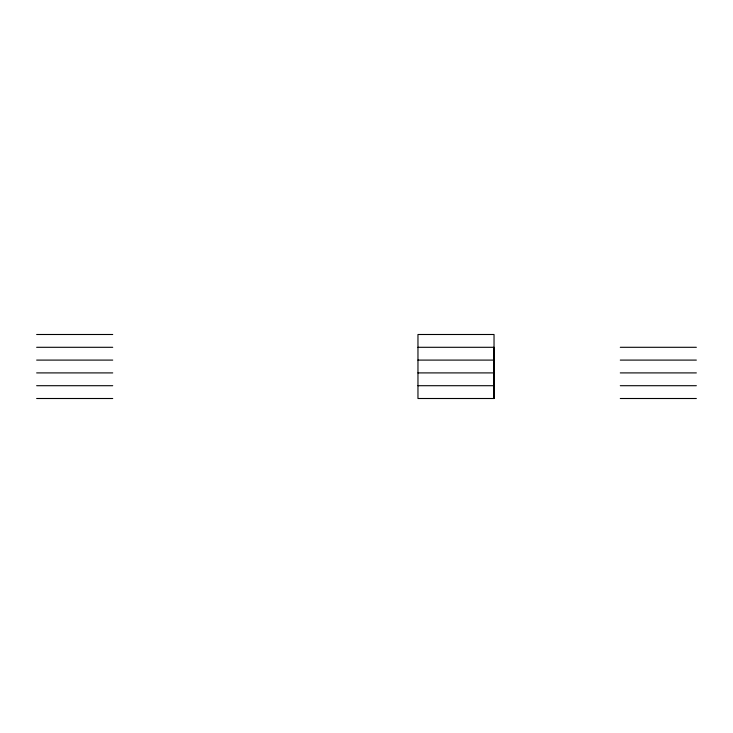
<?xml version="1.0" encoding="UTF-8"?>
<svg xmlns="http://www.w3.org/2000/svg" width="733" height="733" viewBox="0 0 733 733"><rect width="100%" height="100%" fill="white"/><g stroke="black" fill="none" stroke-linecap="round" stroke-linejoin="round"><path stroke-width="1.1" d="M494.033 398.505L494.033 334.495L417.966 334.495L417.966 398.505L494.033 398.505L494.033 347.295L417.966 347.295M36.65 334.495L112.717 334.495M36.65 347.295L112.717 347.295M620.283 347.295L696.35 347.295M36.65 360.095L112.717 360.095M417.966 360.095L494.033 360.095M620.283 360.095L696.35 360.095M36.65 372.905L112.717 372.905M417.966 372.905L494.033 372.905M620.283 372.905L696.35 372.905M36.65 385.705L112.717 385.705M417.966 385.705L494.033 385.705M620.283 385.705L696.35 385.705M36.65 398.505L112.717 398.505M620.283 398.505L696.35 398.505"/></g></svg>
